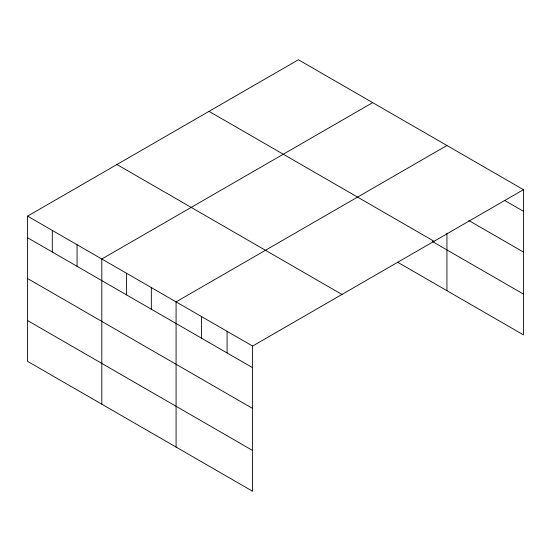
<?xml version="1.0" encoding="UTF-8"?>
<svg xmlns="http://www.w3.org/2000/svg" width="551" height="551" viewBox="0 0 551 551"><rect width="100%" height="100%" fill="white"/><g stroke="black" fill="none" stroke-linecap="round" stroke-linejoin="round"><path stroke-width="0.83" d="M523.45 189.675L252.592 346.056L252.592 491.251L27.55 361.325L27.55 216.13L298.408 59.749L523.45 189.675L523.45 334.87L397.423 262.111M372.669 102.624L101.811 259.004L101.811 404.2M446.937 145.505L176.079 301.879L176.079 447.075M504.502 200.357L523.45 211.295M468.798 220.524L523.45 252.076M209.022 111.357L434.064 241.283M432.377 241.51L523.45 294.089M116.936 164.522L341.978 294.454M27.55 216.13L252.592 346.056M27.55 237.743L252.592 367.675M27.55 278.524L252.592 408.449M27.55 320.544L252.592 450.47M446.937 233.107L446.937 290.694M227.088 331.33L227.088 352.95M201.583 316.605L201.583 338.224M151.325 287.588L151.325 309.207M126.572 273.296L126.572 294.916M77.057 244.713L77.057 266.326M52.304 230.421L52.304 252.034"/></g></svg>
